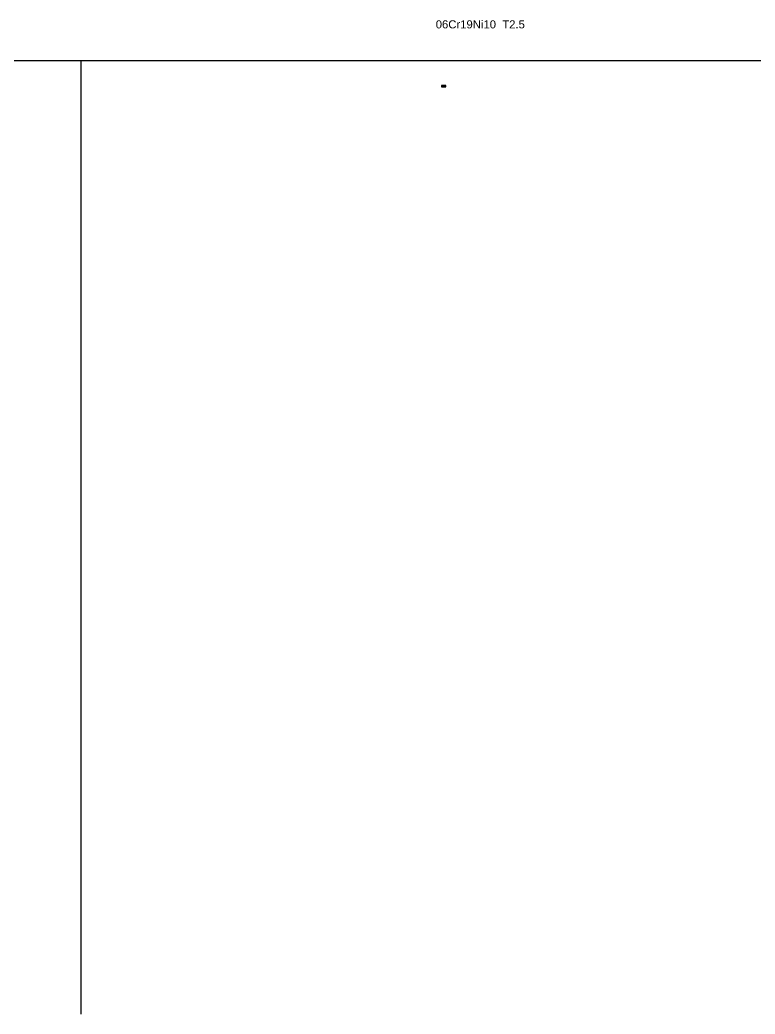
# Model space of a CAD drawing. Extents: x -57734 to 163356, y 2186 to 37537.
# Drawn here: x -3180 to 10458, y 7543 to 25986 of the extents above; entities that cross this region are included whole.
import ezdxf

# ---------------------------------------------------------------- set-up
doc = ezdxf.new("R2010")
doc.units = 0
doc.layers.get('0').update_dxf_attribs({"linetype": 'CONTINUOUS'})
doc.styles.get("Standard").update_dxf_attribs({"font": 'arial.ttf'})

# ---------------------------------------------------------------- blocks, each defined once
blk = doc.blocks.new('A$C7C5F544C')
at = {"color": 7, "linetype": 'CONTINUOUS'}
for p, q in [((26, 23), (26, 0)), ((66, 23), (26, 23)), ((106, 28), (66, 28)), ((66, 28), (66, 23)), ((106, 0), (106, 28)), ((26, 0), (106, 0))]:
    blk.add_line(p, q, dxfattribs=at)
for centre in [(41, 11), (91, 11)]:
    blk.add_circle(centre, 4.5, dxfattribs=at)
at = {"color": 3, "insert": (33, 18), "char_height": 2.8, "width": 57.8, "attachment_point": 1}
blk.add_mtext('101004000479{\\fSimSun|b0|i0|c134|p54;（}179020700-2{\\fSimSun|b0|i0|c134|p54;）} {\\fSimSun|b0|i0|c134|p54;板}  06Cr19Ni10  T2.5   1{\\fSimSun|b0|i0|c134|p54;件}/{\\fSimSun|b0|i0|c134|p54;套}   {\\fSimSun|b0|i0|c134|p54;共计12件}', dxfattribs=at)

msp = doc.modelspace()

# ---------------------------------------------------------------- linework, layer by layer
at = {"color": 1}
for p, q in [((-57734.46381, 25235.63765), (163355.72875, 25235.63765)), ((-2050.67645, 25235.63765), (-2050.67645, 7542.60976))]:
    msp.add_line(p, q, dxfattribs=at)

# ---------------------------------------------------------------- block references
msp.add_blockref('A$C7C5F544C', (4615.24615, 24743.30166))

# ---------------------------------------------------------------- texts
at = {"color": 1, "insert": (4533.32793, 25978.11935), "char_height": 150, "width": 2389.4800504, "attachment_point": 1}
msp.add_mtext('06Cr19Ni10  T2.5', dxfattribs=at)

doc.saveas('drawing.dxf')
